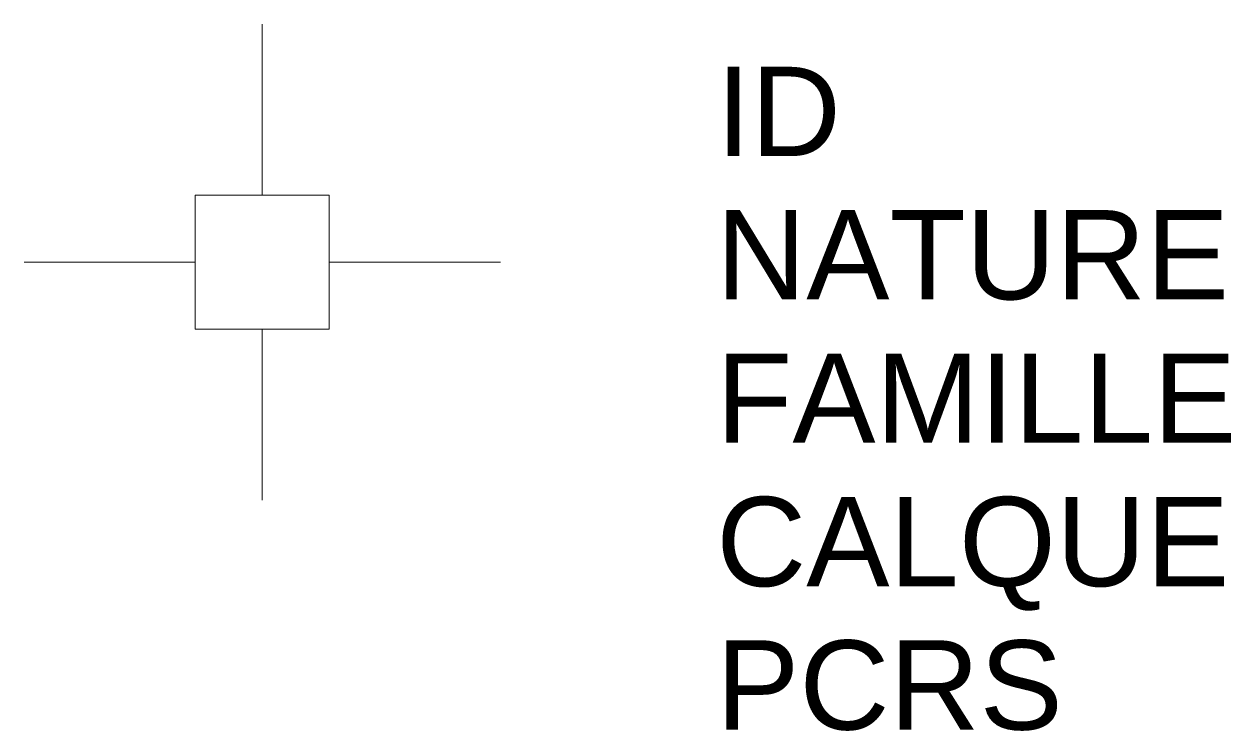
# Model space of a CAD drawing. Header units: metres. Extents: x 3247.18 to 3249.88, y 1729.39 to 1730.98.
import ezdxf

# ---------------------------------------------------------------- set-up
doc = ezdxf.new("R2010")
doc.units = ezdxf.units.M
doc.linetypes.add('Socle_Continu', pattern=[2.5, 2.5, 0])
doc.layers.add('SIGTR_SCS', color=7, linetype='Socle_Continu', lineweight=13, true_color=0x9966cc)
doc.styles.get("Standard").update_dxf_attribs({"font": 'arial.ttf'})

msp = doc.modelspace()

# ---------------------------------------------------------------- linework, layer by layer
at = {"layer": 'SIGTR_SCS', "color": 1, "linetype": 'Socle_Continu'}
msp.add_line((3247.709, 1730.5952), (3247.709, 1730.9783), dxfattribs=at)
at = {"layer": 'SIGTR_SCS', "color": 5, "linetype": 'Socle_Continu'}
msp.add_line((3247.559, 1730.4452), (3247.1759, 1730.4452), dxfattribs=at)
at = {"layer": 'SIGTR_SCS', "color": 3, "linetype": 'Socle_Continu'}
msp.add_line((3248.2421, 1730.4452), (3247.859, 1730.4452), dxfattribs=at)
at = {"layer": 'SIGTR_SCS', "color": 2, "linetype": 'Socle_Continu'}
msp.add_line((3247.709, 1730.2952), (3247.709, 1729.9121), dxfattribs=at)
at = {"layer": 'SIGTR_SCS', "color": 4, "linetype": 'Socle_Continu', "flags": 128}
msp.add_lwpolyline([(3247.559, 1730.2952), (3247.859, 1730.2952), (3247.859, 1730.5952), (3247.559, 1730.5952)], close=True, dxfattribs=at)

# ---------------------------------------------------------------- texts
at = {"layer": 'SIGTR_SCS', "linetype": 'Socle_Continu', "flags": 9}
for tag, p, s in [('ID', (3248.7253, 1730.6828), 'YP_2907'), ('NATURE', (3248.7253, 1730.3616), 'Piquet'), ('FAMILLE', (3248.7253, 1730.0403), 'SIGT'), ('CALQUE', (3248.7253, 1729.719), 'SIGTR_SCS'), ('PCRS', (3248.7253, 1729.3977), 'HabillageSymbole')]:
    msp.add_attdef(tag, p, s, height=0.2, dxfattribs=at)

doc.saveas('drawing.dxf')
